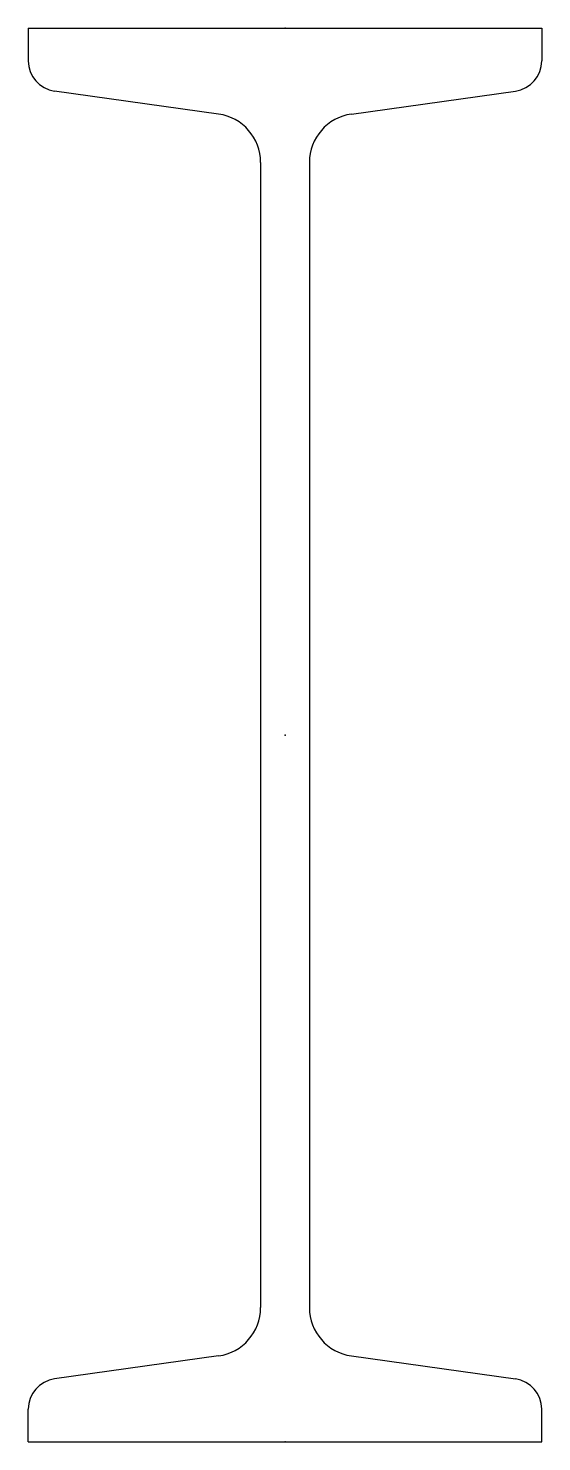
# Model space of a CAD drawing. Header units: millimetres. Extents: x -100 to 100, y -275 to 275.
import ezdxf

# ---------------------------------------------------------------- set-up
doc = ezdxf.new("R2010")
doc.units = ezdxf.units.MM
doc.layers.add('Profile', color=7, linetype='Continuous')

msp = doc.modelspace()

# ---------------------------------------------------------------- linework, layer by layer
at = {"layer": 'Profile'}
for p, q in [((-100, 275), (100, 275)), ((-100, 275), (-100, 262.35)), ((100, 275), (100, 262.35)), ((-25.87, 241.62), (-89.75, 250.57)), ((25.87, 241.62), (89.75, 250.57)), ((-9.5, 222.8), (-9.5, -222.8)), ((9.5, 222.8), (9.5, -222.8)), ((-25.87, -241.62), (-89.75, -250.57)), ((25.87, -241.62), (89.75, -250.57)), ((-100, -275), (-100, -262.35)), ((100, -275), (100, -262.35)), ((-100, -275), (100, -275))]:
    msp.add_line(p, q, dxfattribs=at)
for centre, radius, start, end in [((-88.1, 262.35), 11.9, 180, 262.03), ((88.1, 262.35), 11.9, 277.97, 0), ((-28.5, 222.8), 19, 0, 82.03), ((28.5, 222.8), 19, 97.97, 180), ((-28.5, -222.8), 19, 277.97, 0), ((28.5, -222.8), 19, 180, 262.03), ((-88.1, -262.35), 11.9, 97.97, 180), ((88.1, -262.35), 11.9, 0, 82.03)]:
    msp.add_arc(centre, radius, start, end, dxfattribs=at)
for p in [(0, 275), (0, 0), (0, -275)]:
    msp.add_point(p, dxfattribs=at)

doc.saveas('drawing.dxf')
